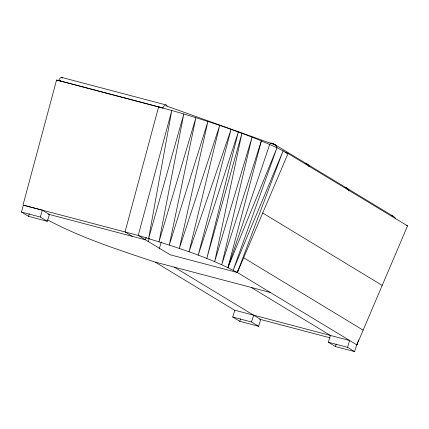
<?xml version="1.0" encoding="UTF-8"?>
<svg xmlns="http://www.w3.org/2000/svg" width="429" height="429" viewBox="0 0 429 429"><rect width="100%" height="100%" fill="white"/><g stroke="black" fill="none" stroke-linecap="round" stroke-linejoin="round"><path stroke-width="0.64" d="M238.165 269.954L237.371 272.506L283.156 150.772L233.183 270.152L277.021 147.721L227.955 267.546L261.363 140.857C232.121 129.016 202.08 119.235 171.788 110.457L56.558 80.067L23.005 205.057L138.235 235.446C171.895 245.876 206.129 255.915 237.371 272.506L356.869 344.884L407.55 225.89L288.057 153.512L277.021 147.721L261.363 140.857L221.761 264.709L252.048 137.141L214.677 261.685L241.913 133.296L206.789 258.505L238.309 131.993L198.193 255.217L231.081 129.376L189.001 251.861L219.702 125.429L179.327 248.466L207.926 121.514L169.283 245.088L195.908 117.68L159.003 241.768L183.81 113.98L148.611 238.54L171.788 110.457L138.235 235.446L170.157 254.783L237.371 272.506L288.057 153.512L284.969 152.29M42.208 210.124L49.421 214.489L47.313 221.289L28.512 216.329L21.45 212.055L23.402 205.164M28.512 216.329L29.274 213.857M47.313 221.289L40.256 217.01L42.358 210.215L23.552 205.255M146.225 237.296L145.447 239.816L48.166 214.157M148.187 241.822L149.356 238.047M159.207 248.874L161.347 241.945M260.693 319.471L258.585 326.271L239.779 321.31L232.722 317.031L234.824 310.237M239.779 321.31L240.546 318.838M258.585 326.271L251.528 321.991L253.63 315.197M356.719 344.793L354.611 351.592L335.408 346.53L328.346 342.251L330.453 335.457L251.142 287.414M335.408 346.53L336.17 344.058M354.611 351.592L347.554 347.318L349.656 340.519L234.427 310.129L155.116 262.092C118.661 249.882 81.676 238.106 47.657 219.932M357.459 342.969L356.869 344.884L358.633 339.865M227.955 267.546L269.723 144.401M56.558 80.067L60.811 81.027M167.176 106.14A7.266 2.756 -75.2 0 0 162.838 107.936L158.585 106.977L125.032 231.966L132.239 236.331M61.663 77.408L165.889 104.896M162.838 107.936L58.607 80.448A7.266 2.756 -75.2 0 1 62.613 77.981M286.808 153.185L288.057 153.512M21.45 212.055L40.256 217.01M155.116 262.092L270.345 292.481M259.561 319.224L329.917 337.779M232.722 317.031L251.528 321.991M328.346 342.251L347.554 347.318M166.473 105.995L275.434 144.991M406.317 225.402L407.55 225.89M273.482 143.747L306.381 163.674M306.531 163.765L346.037 187.693A7.266 6.682 -58.8 0 1 348.777 190.455M346.187 187.784L392.98 216.125M262.714 213.009L382.207 285.387M243.651 257.77L363.143 330.148M174.319 267.154L260.843 319.562M344.964 187.317A7.266 6.682 -58.8 0 1 348.927 190.546M274.914 144.948A5.872 2.274 -70.3 0 1 276.351 147.646M305.309 163.299A7.266 6.682 -58.8 0 1 309.271 166.522M270.061 143.098A7.266 6.682 -58.8 0 1 275.509 145.393M276.228 146.509A7.266 6.682 -58.8 0 1 276.71 147.764M305.158 163.208A7.266 6.682 -58.8 0 1 309.121 166.431M391.752 215.658A7.266 6.682 -58.8 0 1 395.72 218.887"/></g></svg>
